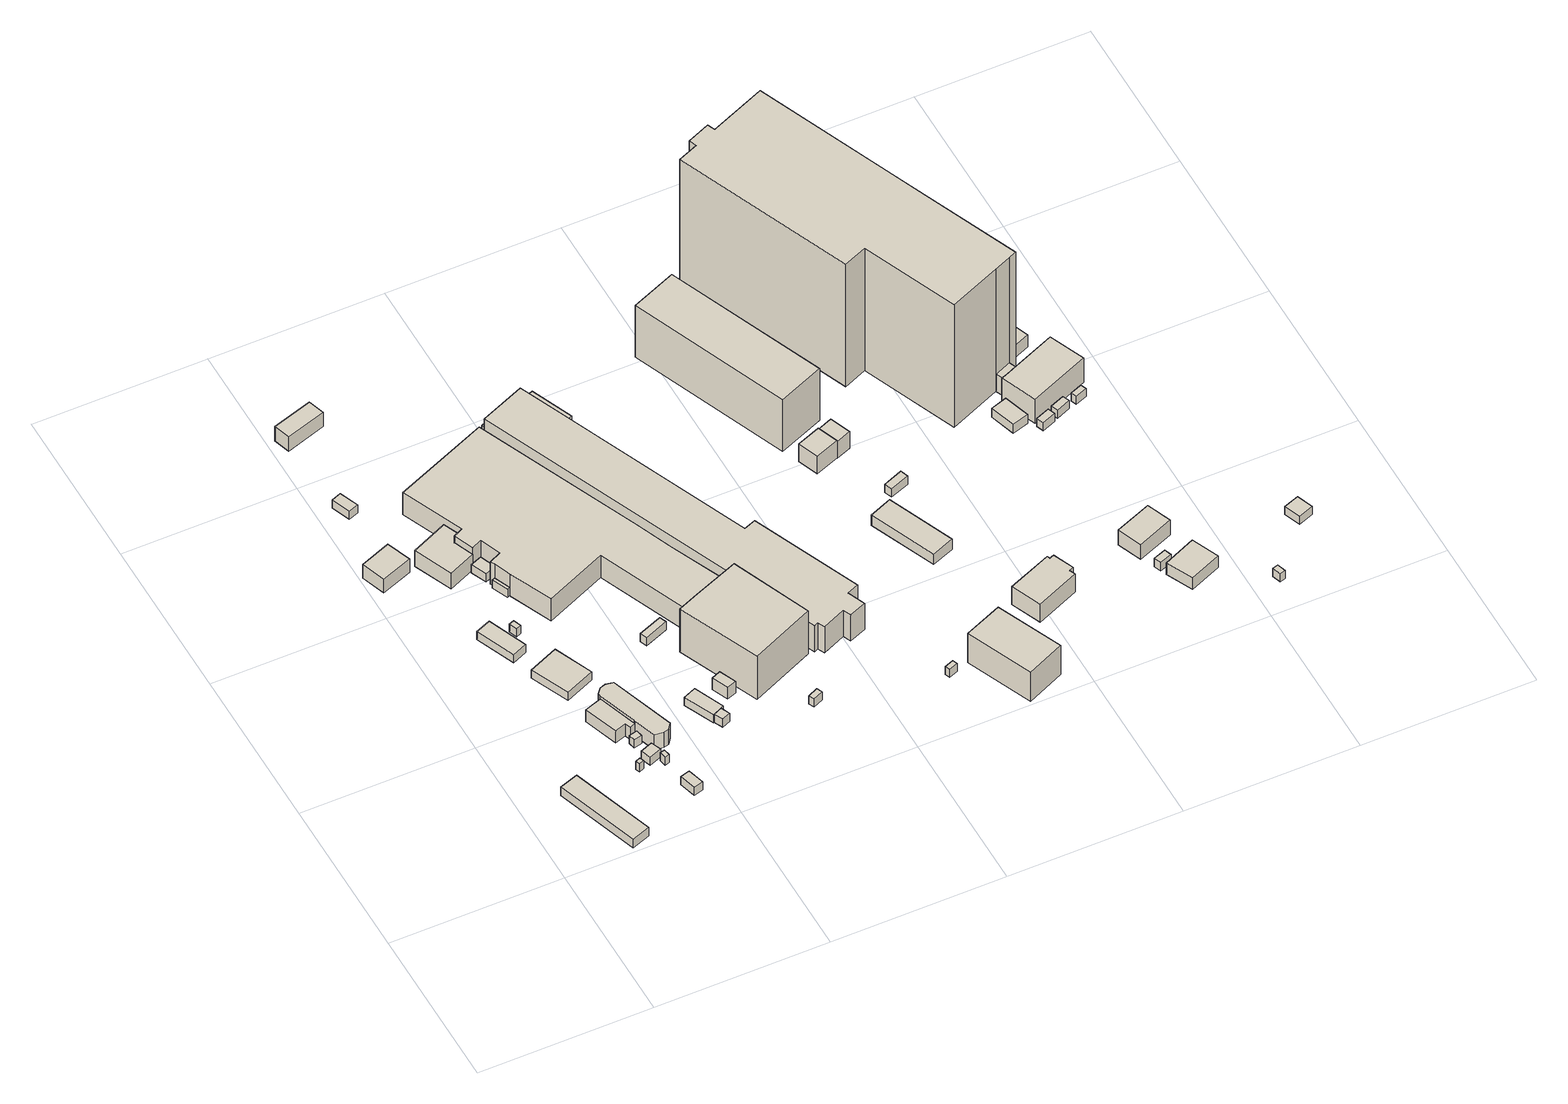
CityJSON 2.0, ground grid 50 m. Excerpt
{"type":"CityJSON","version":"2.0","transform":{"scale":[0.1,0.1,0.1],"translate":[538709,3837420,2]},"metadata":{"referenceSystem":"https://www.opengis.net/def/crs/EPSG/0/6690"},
"CityObjects":{
"building1":{"type":"Building","attributes":{"計測周辺長":80.81,"1/2500図郭":45,"区名":"此花区","町丁目名称":"酉島５丁目","街区番号":11,"class":"3003","usage":"452","measuredHeight":3.3,"storeysAboveGround":1,"BuildingDetailAttribute.buildingRoofEdgeArea":180.28,"BuildingDetailAttribute.buildingStructureType":"610","BuildingDetailAttribute.buildingStructureOrgType":"2","BuildingDetailAttribute.detailedUsage":"1610","BuildingDetailAttribute.specifiedBuildingCoverageRate":0.6,"BuildingDetailAttribute.surveyYear":2017,"BuildingHighTideRiskAttribute.description":"1","BuildingHighTideRiskAttribute.rank":"2","BuildingHighTideRiskAttribute.depth":2.03,"BuildingIDAttribute.prefecture":"27","BuildingIDAttribute.city":"27104"},"geometry":[{"type":"Solid","lod":"1","boundaries":[[[[0,1,2,3]],[[2,4,5,3]],[[1,6,4,2]],[[0,7,6,1]],[[3,5,7,0]],[[4,6,7,5]]]]}]},
"building2":{"type":"Building","attributes":{"計測周辺長":34,"1/2500図郭":45,"区名":"此花区","町丁目名称":"酉島５丁目","街区番号":11,"class":"3001","usage":"441","measuredHeight":5,"storeysAboveGround":1,"BuildingDetailAttribute.buildingRoofEdgeArea":71.12,"BuildingDetailAttribute.buildingStructureType":"610","BuildingDetailAttribute.buildingStructureOrgType":"2","BuildingDetailAttribute.detailedUsage":"1510","BuildingDetailAttribute.specifiedBuildingCoverageRate":0.6,"BuildingDetailAttribute.surveyYear":2017,"BuildingHighTideRiskAttribute.description":"1","BuildingHighTideRiskAttribute.rank":"2","BuildingHighTideRiskAttribute.depth":2.22,"BuildingIDAttribute.prefecture":"27","BuildingIDAttribute.city":"27104"},"geometry":[{"type":"Solid","lod":"1","boundaries":[[[[8,9,10,11]],[[10,12,13,11]],[[9,14,12,10]],[[8,15,14,9]],[[11,13,15,8]],[[12,14,15,13]]]]}]},
"building3":{"type":"Building","attributes":{"class":"3001","BuildingDetailAttribute.specifiedBuildingCoverageRate":0.6,"BuildingDetailAttribute.surveyYear":2017,"BuildingHighTideRiskAttribute.description":"1","BuildingHighTideRiskAttribute.rank":"2","BuildingHighTideRiskAttribute.depth":2.06,"BuildingIDAttribute.prefecture":"27","BuildingIDAttribute.city":"27104"},"geometry":[{"type":"Solid","lod":"1","boundaries":[[[[16,17,18,19]],[[18,20,21,19]],[[17,22,20,18]],[[16,23,22,17]],[[19,21,23,16]],[[20,22,23,21]]]]}]},
"building4":{"type":"Building","attributes":{"class":"3001","BuildingDetailAttribute.specifiedBuildingCoverageRate":0.6,"BuildingDetailAttribute.surveyYear":2017,"BuildingHighTideRiskAttribute.description":"1","BuildingHighTideRiskAttribute.rank":"2","BuildingHighTideRiskAttribute.depth":2.34,"BuildingIDAttribute.prefecture":"27","BuildingIDAttribute.city":"27104"},"geometry":[{"type":"Solid","lod":"1","boundaries":[[[[24,25,26,27]],[[26,28,29,27]],[[25,30,28,26]],[[24,31,30,25]],[[27,29,31,24]],[[28,30,31,29]]]]}]},
"building5":{"type":"Building","attributes":{"計測周辺長":30.67,"1/2500図郭":45,"区名":"此花区","町丁目名称":"酉島５丁目","街区番号":11,"class":"3001","usage":"452","measuredHeight":4.5,"storeysAboveGround":1,"BuildingDetailAttribute.buildingRoofEdgeArea":51.93,"BuildingDetailAttribute.buildingStructureType":"610","BuildingDetailAttribute.buildingStructureOrgType":"2","BuildingDetailAttribute.detailedUsage":"1610","BuildingDetailAttribute.specifiedBuildingCoverageRate":0.6,"BuildingDetailAttribute.surveyYear":2017,"BuildingHighTideRiskAttribute.description":"1","BuildingHighTideRiskAttribute.rank":"2","BuildingHighTideRiskAttribute.depth":2.2,"BuildingIDAttribute.prefecture":"27","BuildingIDAttribute.city":"27104"},"geometry":[{"type":"Solid","lod":"1","boundaries":[[[[32,33,34,35,36,37,38]],[[37,39,40,38]],[[36,41,39,37]],[[35,42,41,36]],[[34,43,42,35]],[[33,44,43,34]],[[32,45,44,33]],[[38,40,45,32]],[[39,41,42,43,44,45,40]]]]}]},
"building6":{"type":"Building","attributes":{"class":"3001","BuildingDetailAttribute.specifiedBuildingCoverageRate":0.6,"BuildingDetailAttribute.surveyYear":2017,"BuildingHighTideRiskAttribute.description":"1","BuildingHighTideRiskAttribute.rank":"2","BuildingHighTideRiskAttribute.depth":2.54,"BuildingIDAttribute.prefecture":"27","BuildingIDAttribute.city":"27104"},"geometry":[{"type":"Solid","lod":"1","boundaries":[[[[46,47,48,49]],[[48,50,51,49]],[[47,52,50,48]],[[46,53,52,47]],[[49,51,53,46]],[[50,52,53,51]]]]}]},
"building7":{"type":"Building","attributes":{"class":"3001","BuildingDetailAttribute.specifiedBuildingCoverageRate":0.6,"BuildingDetailAttribute.surveyYear":2017,"BuildingHighTideRiskAttribute.description":"1","BuildingHighTideRiskAttribute.rank":"2","BuildingHighTideRiskAttribute.depth":2.37,"BuildingIDAttribute.prefecture":"27","BuildingIDAttribute.city":"27104"},"geometry":[{"type":"Solid","lod":"1","boundaries":[[[[54,55,56,57]],[[56,58,59,57]],[[55,60,58,56]],[[54,61,60,55]],[[57,59,61,54]],[[58,60,61,59]]]]}]},
"building8":{"type":"Building","attributes":{"class":"3001","BuildingDetailAttribute.specifiedBuildingCoverageRate":0.6,"BuildingDetailAttribute.surveyYear":2017,"BuildingHighTideRiskAttribute.description":"1","BuildingHighTideRiskAttribute.rank":"2","BuildingHighTideRiskAttribute.depth":2.71,"BuildingIDAttribute.prefecture":"27","BuildingIDAttribute.city":"27104"},"geometry":[{"type":"Solid","lod":"1","boundaries":[[[[62,63,64,65]],[[64,66,67,65]],[[63,68,66,64]],[[62,69,68,63]],[[65,67,69,62]],[[66,68,69,67]]]]}]},
"building9":{"type":"Building","attributes":{"class":"3001","BuildingDetailAttribute.specifiedBuildingCoverageRate":0.6,"BuildingDetailAttribute.surveyYear":2017,"BuildingHighTideRiskAttribute.description":"1","BuildingHighTideRiskAttribute.rank":"2","BuildingHighTideRiskAttribute.depth":2.54,"BuildingIDAttribute.prefecture":"27","BuildingIDAttribute.city":"27104"},"geometry":[{"type":"Solid","lod":"1","boundaries":[[[[70,71,72,73]],[[72,74,75,73]],[[71,76,74,72]],[[70,77,76,71]],[[73,75,77,70]],[[74,76,77,75]]]]}]},
"building10":{"type":"Building","attributes":{"計測周辺長":44.5,"1/2500図郭":45,"区名":"此花区","町丁目名称":"酉島５丁目","街区番号":11,"class":"3001","usage":"441","measuredHeight":3.1,"storeysAboveGround":1,"BuildingDetailAttribute.buildingRoofEdgeArea":114.36,"BuildingDetailAttribute.buildingStructureType":"610","BuildingDetailAttribute.buildingStructureOrgType":"2","BuildingDetailAttribute.detailedUsage":"1510","BuildingDetailAttribute.specifiedBuildingCoverageRate":0.6,"BuildingDetailAttribute.surveyYear":2017,"BuildingHighTideRiskAttribute.description":"1","BuildingHighTideRiskAttribute.rank":"2","BuildingHighTideRiskAttribute.depth":2.53,"BuildingIDAttribute.prefecture":"27","BuildingIDAttribute.city":"27104"},"geometry":[{"type":"Solid","lod":"1","boundaries":[[[[78,79,80,81]],[[80,82,83,81]],[[79,84,82,80]],[[78,85,84,79]],[[81,83,85,78]],[[82,84,85,83]]]]}]},
"building11":{"type":"Building","attributes":{"class":"3001","BuildingDetailAttribute.specifiedBuildingCoverageRate":0.6,"BuildingDetailAttribute.surveyYear":2017,"BuildingHighTideRiskAttribute.description":"1","BuildingHighTideRiskAttribute.rank":"2","BuildingHighTideRiskAttribute.depth":2.68,"BuildingIDAttribute.prefecture":"27","BuildingIDAttribute.city":"27104"},"geometry":[{"type":"Solid","lod":"1","boundaries":[[[[86,87,88,89]],[[88,90,91,89]],[[87,92,90,88]],[[86,93,92,87]],[[89,91,93,86]],[[90,92,93,91]]]]}]},
"building12":{"type":"Building","attributes":{"class":"3001","BuildingDetailAttribute.specifiedBuildingCoverageRate":0.6,"BuildingDetailAttribute.surveyYear":2017,"BuildingHighTideRiskAttribute.description":"1","BuildingHighTideRiskAttribute.rank":"2","BuildingHighTideRiskAttribute.depth":2.87,"BuildingIDAttribute.prefecture":"27","BuildingIDAttribute.city":"27104"},"geometry":[{"type":"Solid","lod":"1","boundaries":[[[[94,95,96,97]],[[96,98,99,97]],[[95,100,98,96]],[[94,101,100,95]],[[97,99,101,94]],[[98,100,101,99]]]]}]},
"building13":{"type":"Building","attributes":{"計測周辺長":52.6,"1/2500図郭":45,"区名":"此花区","町丁目名称":"酉島５丁目","街区番号":11,"class":"3001","usage":"452","measuredHeight":5.6,"storeysAboveGround":1,"BuildingDetailAttribute.buildingRoofEdgeArea":121.77,"BuildingDetailAttribute.buildingStructureType":"610","BuildingDetailAttribute.buildingStructureOrgType":"2","BuildingDetailAttribute.detailedUsage":"1610","BuildingDetailAttribute.specifiedBuildingCoverageRate":0.6,"BuildingDetailAttribute.surveyYear":2017,"BuildingHighTideRiskAttribute.description":"1","BuildingHighTideRiskAttribute.rank":"2","BuildingHighTideRiskAttribute.depth":2.71,"BuildingIDAttribute.prefecture":"27","BuildingIDAttribute.city":"27104"},"geometry":[{"type":"Solid","lod":"1","boundaries":[[[[102,103,104,105,106,107,108,109,110,111,112]],[[111,113,114,112]],[[110,115,113,111]],[[109,116,115,110]],[[108,117,116,109]],[[107,118,117,108]],[[106,119,118,107]],[[105,120,119,106]],[[104,121,120,105]],[[103,122,121,104]],[[102,123,122,103]],[[112,114,123,102]],[[113,115,116,117,118,119,120,121,122,123,114]]]]}]},
"building14":{"type":"Building","attributes":{"計測周辺長":47.37,"1/2500図郭":45,"区名":"此花区","町丁目名称":"酉島５丁目","街区番号":11,"class":"3003","usage":"441","measuredHeight":5.8,"storeysAboveGround":1,"BuildingDetailAttribute.buildingRoofEdgeArea":122.24,"BuildingDetailAttribute.buildingStructureType":"610","BuildingDetailAttribute.buildingStructureOrgType":"2","BuildingDetailAttribute.detailedUsage":"1510","BuildingDetailAttribute.specifiedBuildingCoverageRate":0.6,"BuildingDetailAttribute.surveyYear":2017,"BuildingHighTideRiskAttribute.description":"1","BuildingHighTideRiskAttribute.rank":"2","BuildingHighTideRiskAttribute.depth":2.62,"BuildingIDAttribute.prefecture":"27","BuildingIDAttribute.city":"27104"},"geometry":[{"type":"Solid","lod":"1","boundaries":[[[[124,125,126,127,128,129]],[[128,130,131,129]],[[127,132,130,128]],[[126,133,132,127]],[[125,134,133,126]],[[124,135,134,125]],[[129,131,135,124]],[[130,132,133,134,135,131]]]]}]},
"building15":{"type":"Building","attributes":{"class":"3003","BuildingDetailAttribute.specifiedBuildingCoverageRate":0.6,"BuildingDetailAttribute.surveyYear":2017,"BuildingHighTideRiskAttribute.description":"1","BuildingHighTideRiskAttribute.rank":"3","BuildingHighTideRiskAttribute.depth":3.02,"BuildingIDAttribute.prefecture":"27","BuildingIDAttribute.city":"27104"},"geometry":[{"type":"Solid","lod":"1","boundaries":[[[[136,137,138,139]],[[138,140,141,139]],[[137,142,140,138]],[[136,143,142,137]],[[139,141,143,136]],[[140,142,143,141]]]]}]},
"building16":{"type":"Building","attributes":{"class":"3001","measuredHeight":5.3,"BuildingDetailAttribute.specifiedBuildingCoverageRate":0.6,"BuildingDetailAttribute.surveyYear":2017,"BuildingHighTideRiskAttribute.description":"1","BuildingHighTideRiskAttribute.rank":"2","BuildingHighTideRiskAttribute.depth":2.77,"BuildingIDAttribute.prefecture":"27","BuildingIDAttribute.city":"27104"},"geometry":[{"type":"Solid","lod":"1","boundaries":[[[[144,145,146,147]],[[146,148,149,147]],[[145,150,148,146]],[[144,151,150,145]],[[147,149,151,144]],[[148,150,151,149]]]]}]},
"building17":{"type":"Building","attributes":{"class":"3001","measuredHeight":3,"BuildingDetailAttribute.specifiedBuildingCoverageRate":0.6,"BuildingDetailAttribute.surveyYear":2017,"BuildingHighTideRiskAttribute.description":"1","BuildingHighTideRiskAttribute.rank":"3","BuildingHighTideRiskAttribute.depth":3.12,"BuildingIDAttribute.prefecture":"27","BuildingIDAttribute.city":"27104"},"geometry":[{"type":"Solid","lod":"1","boundaries":[[[[152,153,154,155]],[[154,156,157,155]],[[153,158,156,154]],[[152,159,158,153]],[[155,157,159,152]],[[156,158,159,157]]]]}]},
"building18":{"type":"Building","attributes":{"class":"3003","measuredHeight":3.1,"BuildingDetailAttribute.specifiedBuildingCoverageRate":0.6,"BuildingDetailAttribute.surveyYear":2017,"BuildingHighTideRiskAttribute.description":"1","BuildingHighTideRiskAttribute.rank":"3","BuildingHighTideRiskAttribute.depth":3.04,"BuildingIDAttribute.prefecture":"27","BuildingIDAttribute.city":"27104"},"geometry":[{"type":"Solid","lod":"1","boundaries":[[[[160,161,162,163]],[[162,164,165,163]],[[161,166,164,162]],[[160,167,166,161]],[[163,165,167,160]],[[164,166,167,165]]]]}]},
"building19":{"type":"Building","attributes":{"計測周辺長":20.11,"1/2500図郭":45,"区名":"此花区","町丁目名称":"酉島５丁目","街区番号":11,"class":"3001","usage":"441","storeysAboveGround":1,"BuildingDetailAttribute.buildingRoofEdgeArea":22.5,"BuildingDetailAttribute.buildingStructureType":"610","BuildingDetailAttribute.buildingStructureOrgType":"2","BuildingDetailAttribute.detailedUsage":"1510","BuildingDetailAttribute.specifiedBuildingCoverageRate":0.6,"BuildingDetailAttribute.surveyYear":2017,"BuildingHighTideRiskAttribute.description":"1","BuildingHighTideRiskAttribute.rank":"2","BuildingHighTideRiskAttribute.depth":2.89,"BuildingIDAttribute.prefecture":"27","BuildingIDAttribute.city":"27104"},"geometry":[{"type":"Solid","lod":"1","boundaries":[[[[168,169,170,171,172,173]],[[172,174,175,173]],[[171,176,174,172]],[[170,177,176,171]],[[169,178,177,170]],[[168,179,178,169]],[[173,175,179,168]],[[174,176,177,178,179,175]]]]}]},
"building20":{"type":"Building","attributes":{"計測周辺長":11.43,"1/2500図郭":45,"区名":"此花区","町丁目名称":"酉島５丁目","街区番号":11,"class":"3003","usage":"441","storeysAboveGround":1,"BuildingDetailAttribute.buildingRoofEdgeArea":8.13,"BuildingDetailAttribute.buildingStructureType":"610","BuildingDetailAttribute.buildingStructureOrgType":"2","BuildingDetailAttribute.detailedUsage":"1510","BuildingDetailAttribute.specifiedBuildingCoverageRate":0.6,"BuildingDetailAttribute.surveyYear":2017,"BuildingHighTideRiskAttribute.description":"1","BuildingHighTideRiskAttribute.rank":"2","BuildingHighTideRiskAttribute.depth":2.93,"BuildingIDAttribute.prefecture":"27","BuildingIDAttribute.city":"27104"},"geometry":[{"type":"Solid","lod":"1","boundaries":[[[[180,181,168,173]],[[168,179,175,173]],[[181,182,179,168]],[[180,183,182,181]],[[173,175,183,180]],[[179,182,183,175]]]]}]},
"building21":{"type":"Building","attributes":{"計測周辺長":16.16,"1/2500図郭":45,"区名":"此花区","町丁目名称":"酉島５丁目","街区番号":11,"class":"3001","usage":"441","measuredHeight":4.3,"storeysAboveGround":1,"BuildingDetailAttribute.buildingRoofEdgeArea":15.06,"BuildingDetailAttribute.buildingStructureType":"610","BuildingDetailAttribute.buildingStructureOrgType":"2","BuildingDetailAttribute.detailedUsage":"1510","BuildingDetailAttribute.specifiedBuildingCoverageRate":0.6,"BuildingDetailAttribute.surveyYear":2017,"BuildingHighTideRiskAttribute.description":"1","BuildingHighTideRiskAttribute.rank":"2","BuildingHighTideRiskAttribute.depth":2.86,"BuildingIDAttribute.prefecture":"27","BuildingIDAttribute.city":"27104"},"geometry":[{"type":"Solid","lod":"1","boundaries":[[[[184,185,186,187]],[[186,188,189,187]],[[185,190,188,186]],[[184,191,190,185]],[[187,189,191,184]],[[188,190,191,189]]]]}]},
"building22":{"type":"Building","attributes":{"class":"3001","BuildingDetailAttribute.specifiedBuildingCoverageRate":0.6,"BuildingDetailAttribute.surveyYear":2017,"BuildingHighTideRiskAttribute.description":"1","BuildingHighTideRiskAttribute.rank":"2","BuildingHighTideRiskAttribute.depth":2.86,"BuildingIDAttribute.prefecture":"27","BuildingIDAttribute.city":"27104"},"geometry":[{"type":"Solid","lod":"1","boundaries":[[[[192,193,194,195]],[[194,196,197,195]],[[193,198,196,194]],[[192,199,198,193]],[[195,197,199,192]],[[196,198,199,197]]]]}]},
"building23":{"type":"Building","attributes":{"計測周辺長":251.68,"1/2500図郭":45,"区名":"此花区","町丁目名称":"酉島５丁目","街区番号":11,"class":"3001","usage":"441","measuredHeight":8.3,"storeysAboveGround":2,"BuildingDetailAttribute.buildingRoofEdgeArea":2156.63,"BuildingDetailAttribute.buildingStructureType":"610","BuildingDetailAttribute.buildingStructureOrgType":"2","BuildingDetailAttribute.detailedUsage":"1510","BuildingDetailAttribute.specifiedBuildingCoverageRate":0.6,"BuildingDetailAttribute.surveyYear":2017,"BuildingHighTideRiskAttribute.description":"1","BuildingHighTideRiskAttribute.rank":"2","BuildingHighTideRiskAttribute.depth":2.86,"BuildingIDAttribute.prefecture":"27","BuildingIDAttribute.city":"27104"},"geometry":[{"type":"Solid","lod":"1","boundaries":[[[[200,201,202,203,204,205,206,207,208,209,210,211,212,125,124,129]],[[124,213,214,129]],[[125,215,213,124]],[[212,216,215,125]],[[211,217,216,212]],[[210,218,217,211]],[[209,219,218,210]],[[208,220,219,209]],[[207,221,220,208]],[[206,222,221,207]],[[205,223,222,206]],[[204,224,223,205]],[[203,225,224,204]],[[202,226,225,203]],[[201,227,226,202]],[[200,228,227,201]],[[129,214,228,200]],[[213,215,216,217,218,219,220,221,222,223,224,225,226,227,228,214]]]]}]},
"building24":{"type":"Building","attributes":{"計測周辺長":91.27,"1/2500図郭":45,"区名":"此花区","町丁目名称":"酉島５丁目","街区番号":11,"class":"3002","usage":"441","measuredHeight":16.1,"storeysAboveGround":3,"BuildingDetailAttribute.buildingRoofEdgeArea":516.95,"BuildingDetailAttribute.buildingStructureType":"610","BuildingDetailAttribute.buildingStructureOrgType":"2","BuildingDetailAttribute.detailedUsage":"1510","BuildingDetailAttribute.specifiedBuildingCoverageRate":0.6,"BuildingDetailAttribute.surveyYear":2017,"BuildingHighTideRiskAttribute.description":"1","BuildingHighTideRiskAttribute.rank":"2","BuildingHighTideRiskAttribute.depth":2.78,"BuildingIDAttribute.prefecture":"27","BuildingIDAttribute.city":"27104"},"geometry":[{"type":"Solid","lod":"1","boundaries":[[[[229,230,231,232,233]],[[232,234,235,233]],[[231,236,234,232]],[[230,237,236,231]],[[229,238,237,230]],[[233,235,238,229]],[[234,236,237,238,235]]]]}]},
"building25":{"type":"Building","attributes":{"class":"3003","BuildingDetailAttribute.specifiedBuildingCoverageRate":0.6,"BuildingDetailAttribute.surveyYear":2017,"BuildingHighTideRiskAttribute.description":"1","BuildingHighTideRiskAttribute.rank":"2","BuildingHighTideRiskAttribute.depth":2.88,"BuildingIDAttribute.prefecture":"27","BuildingIDAttribute.city":"27104"},"geometry":[{"type":"Solid","lod":"1","boundaries":[[[[239,240,241,242]],[[241,243,244,242]],[[240,245,243,241]],[[239,246,245,240]],[[242,244,246,239]],[[243,245,246,244]]]]}]},
"building26":{"type":"Building","attributes":{"class":"3003","measuredHeight":5.2,"BuildingDetailAttribute.specifiedBuildingCoverageRate":0.6,"BuildingDetailAttribute.surveyYear":2017,"BuildingHighTideRiskAttribute.description":"1","BuildingHighTideRiskAttribute.rank":"3","BuildingHighTideRiskAttribute.depth":3.22,"BuildingIDAttribute.prefecture":"27","BuildingIDAttribute.city":"27104"},"geometry":[{"type":"Solid","lod":"1","boundaries":[[[[247,248,249,250]],[[249,251,252,250]],[[248,253,251,249]],[[247,254,253,248]],[[250,252,254,247]],[[251,253,254,252]]]]}]},
"building27":{"type":"Building","attributes":{"計測周辺長":268.03,"1/2500図郭":45,"区名":"此花区","町丁目名称":"酉島５丁目","街区番号":11,"class":"3001","usage":"441","measuredHeight":9.7,"storeysAboveGround":2,"BuildingDetailAttribute.buildingRoofEdgeArea":1779.61,"BuildingDetailAttribute.buildingStructureType":"610","BuildingDetailAttribute.buildingStructureOrgType":"2","BuildingDetailAttribute.detailedUsage":"1510","BuildingDetailAttribute.specifiedBuildingCoverageRate":0.6,"BuildingDetailAttribute.surveyYear":2017,"BuildingHighTideRiskAttribute.description":"1","BuildingHighTideRiskAttribute.rank":"2","BuildingHighTideRiskAttribute.depth":2.88,"BuildingIDAttribute.prefecture":"27","BuildingIDAttribute.city":"27104"},"geometry":[{"type":"Solid","lod":"1","boundaries":[[[[255,256,257,258,259,260,261,262,263,264,265,266,267]],[[266,268,269,267]],[[265,270,268,266]],[[264,271,270,265]],[[263,272,271,264]],[[262,273,272,263]],[[261,274,273,262]],[[260,275,274,261]],[[259,276,275,260]],[[258,277,276,259]],[[257,278,277,258]],[[256,279,278,257]],[[255,280,279,256]],[[267,269,280,255]],[[268,270,271,272,273,274,275,276,277,278,279,280,269]]]]}]},
"building28":{"type":"Building","attributes":{"class":"3003","measuredHeight":5,"BuildingDetailAttribute.specifiedBuildingCoverageRate":0.6,"BuildingDetailAttribute.surveyYear":2017,"BuildingHighTideRiskAttribute.description":"1","BuildingHighTideRiskAttribute.rank":"2","BuildingHighTideRiskAttribute.depth":2.89,"BuildingIDAttribute.prefecture":"27","BuildingIDAttribute.city":"27104"},"geometry":[{"type":"Solid","lod":"1","boundaries":[[[[281,282,283,284]],[[283,285,286,284]],[[282,287,285,283]],[[281,288,287,282]],[[284,286,288,281]],[[285,287,288,286]]]]}]},
"building29":{"type":"Building","attributes":{"class":"3001","BuildingDetailAttribute.specifiedBuildingCoverageRate":0.6,"BuildingDetailAttribute.surveyYear":2017,"BuildingHighTideRiskAttribute.description":"1","BuildingHighTideRiskAttribute.rank":"2","BuildingHighTideRiskAttribute.depth":2.86,"BuildingIDAttribute.prefecture":"27","BuildingIDAttribute.city":"27104"},"geometry":[{"type":"Solid","lod":"1","boundaries":[[[[289,290,291,292]],[[291,293,294,292]],[[290,295,293,291]],[[289,296,295,290]],[[292,294,296,289]],[[293,295,296,294]]]]}]},
"building30":{"type":"Building","attributes":{"計測周辺長":65.33,"1/2500図郭":45,"区名":"此花区","町丁目名称":"酉島５丁目","街区番号":11,"class":"3002","usage":"452","measuredHeight":10.9,"storeysAboveGround":1,"BuildingDetailAttribute.buildingRoofEdgeArea":247.37,"BuildingDetailAttribute.buildingStructureType":"610","BuildingDetailAttribute.buildingStructureOrgType":"2","BuildingDetailAttribute.detailedUsage":"1610","BuildingDetailAttribute.specifiedBuildingCoverageRate":0.6,"BuildingDetailAttribute.surveyYear":2017,"BuildingHighTideRiskAttribute.description":"1","BuildingHighTideRiskAttribute.rank":"2","BuildingHighTideRiskAttribute.depth":2.76,"BuildingIDAttribute.prefecture":"27","BuildingIDAttribute.city":"27104"},"geometry":[{"type":"Solid","lod":"1","boundaries":[[[[297,298,299,300]],[[299,301,302,300]],[[298,303,301,299]],[[297,304,303,298]],[[300,302,304,297]],[[301,303,304,302]]]]}]},
"building31":{"type":"Building","attributes":{"計測周辺長":55.57,"1/2500図郭":45,"区名":"此花区","町丁目名称":"酉島５丁目","街区番号":11,"class":"3001","usage":"452","measuredHeight":3.8,"storeysAboveGround":1,"BuildingDetailAttribute.buildingRoofEdgeArea":144.99,"BuildingDetailAttribute.buildingStructureType":"610","BuildingDetailAttribute.buildingStructureOrgType":"2","BuildingDetailAttribute.detailedUsage":"1610","BuildingDetailAttribute.specifiedBuildingCoverageRate":0.6,"BuildingDetailAttribute.surveyYear":2017,"BuildingHighTideRiskAttribute.description":"1","BuildingHighTideRiskAttribute.rank":"2","BuildingHighTideRiskAttribute.depth":2.66,"BuildingIDAttribute.prefecture":"27","BuildingIDAttribute.city":"27104"},"geometry":[{"type":"Solid","lod":"1","boundaries":[[[[305,306,307,308]],[[307,309,310,308]],[[306,311,309,307]],[[305,312,311,306]],[[308,310,312,305]],[[309,311,312,310]]]]}]},
"building32":{"type":"Building","attributes":{"計測周辺長":27.63,"1/2500図郭":45,"区名":"此花区","町丁目名称":"酉島５丁目","街区番号":11,"class":"3001","usage":"452","measuredHeight":6.5,"storeysAboveGround":1,"BuildingDetailAttribute.buildingRoofEdgeArea":47.49,"BuildingDetailAttribute.buildingStructureType":"610","BuildingDetailAttribute.buildingStructureOrgType":"2","BuildingDetailAttribute.detailedUsage":"1610","BuildingDetailAttribute.specifiedBuildingCoverageRate":0.6,"BuildingDetailAttribute.surveyYear":2017,"BuildingHighTideRiskAttribute.description":"1","BuildingHighTideRiskAttribute.rank":"2","BuildingHighTideRiskAttribute.depth":2.85,"BuildingIDAttribute.prefecture":"27","BuildingIDAttribute.city":"27104"},"geometry":[{"type":"Solid","lod":"1","boundaries":[[[[313,314,315,316]],[[315,317,318,316]],[[314,319,317,315]],[[313,320,319,314]],[[316,318,320,313]],[[317,319,320,318]]]]}]},
"building33":{"type":"Building","attributes":{"計測周辺長":127.29,"1/2500図郭":45,"区名":"此花区","町丁目名称":"酉島５丁目","街区番号":11,"class":"3001","usage":"452","measuredHeight":19.3,"storeysAboveGround":1,"BuildingDetailAttribute.buildingRoofEdgeArea":701.36,"BuildingDetailAttribute.buildingStructureType":"610","BuildingDetailAttribute.buildingStructureOrgType":"2","BuildingDetailAttribute.detailedUsage":"1610","BuildingDetailAttribute.specifiedBuildingCoverageRate":0.6,"BuildingDetailAttribute.surveyYear":2017,"BuildingHighTideRiskAttribute.description":"1","BuildingHighTideRiskAttribute.rank":"2","BuildingHighTideRiskAttribute.depth":2.91,"BuildingIDAttribute.prefecture":"27","BuildingIDAttribute.city":"27104"},"geometry":[{"type":"Solid","lod":"1","boundaries":[[[[321,322,323,324]],[[323,325,326,324]],[[322,327,325,323]],[[321,328,327,322]],[[324,326,328,321]],[[325,327,328,326]]]]}]},
"building34":{"type":"Building","attributes":{"class":"3003","measuredHeight":6.1,"BuildingDetailAttribute.specifiedBuildingCoverageRate":0.6,"BuildingDetailAttribute.surveyYear":2017,"BuildingHighTideRiskAttribute.description":"1","BuildingHighTideRiskAttribute.rank":"2","BuildingHighTideRiskAttribute.depth":2.86,"BuildingIDAttribute.prefecture":"27","BuildingIDAttribute.city":"27104"},"geometry":[{"type":"Solid","lod":"1","boundaries":[[[[329,330,331,332]],[[331,333,334,332]],[[330,335,333,331]],[[329,336,335,330]],[[332,334,336,329]],[[333,335,336,334]]]]}]},
"building35":{"type":"Building","attributes":{"class":"3001","measuredHeight":3.1,"BuildingDetailAttribute.specifiedBuildingCoverageRate":0.6,"BuildingDetailAttribute.surveyYear":2017,"BuildingHighTideRiskAttribute.description":"1","BuildingHighTideRiskAttribute.rank":"2","BuildingHighTideRiskAttribute.depth":2.72,"BuildingIDAttribute.prefecture":"27","BuildingIDAttribute.city":"27104"},"geometry":[{"type":"Solid","lod":"1","boundaries":[[[[337,338,339,340]],[[339,341,342,340]],[[338,343,341,339]],[[337,344,343,338]],[[340,342,344,337]],[[341,343,344,342]]]]}]},
"building36":{"type":"Building","attributes":{"計測周辺長":48.97,"1/2500図郭":45,"区名":"此花区","町丁目名称":"酉島５丁目","街区番号":11,"class":"3001","usage":"452","measuredHeight":6.7,"storeysAboveGround":1,"BuildingDetailAttribute.buildingRoofEdgeArea":137.75,"BuildingDetailAttribute.buildingStructureType":"610","BuildingDetailAttribute.buildingStructureOrgType":"2","BuildingDetailAttribute.detailedUsage":"1610","BuildingDetailAttribute.specifiedBuildingCoverageRate":0.6,"BuildingDetailAttribute.surveyYear":2017,"BuildingHighTideRiskAttribute.description":"1","BuildingHighTideRiskAttribute.rank":"2","BuildingHighTideRiskAttribute.depth":2.95,"BuildingIDAttribute.prefecture":"27","BuildingIDAttribute.city":"27104"},"geometry":[{"type":"Solid","lod":"1","boundaries":[[[[345,346,347,348,349,350,351,352]],[[351,353,354,352]],[[350,355,353,351]],[[349,356,355,350]],[[348,357,356,349]],[[347,358,357,348]],[[346,359,358,347]],[[345,360,359,346]],[[352,354,360,345]],[[353,355,356,357,358,359,360,354]]]]}]},
"building37":{"type":"Building","attributes":{"class":"3001","BuildingDetailAttribute.specifiedBuildingCoverageRate":0.6,"BuildingDetailAttribute.surveyYear":2017,"BuildingHighTideRiskAttribute.description":"1","BuildingHighTideRiskAttribute.rank":"3","BuildingHighTideRiskAttribute.depth":3.12,"BuildingIDAttribute.prefecture":"27","BuildingIDAttribute.city":"27104"},"geometry":[{"type":"Solid","lod":"1","boundaries":[[[[361,362,363,364]],[[363,365,366,364]],[[362,367,365,363]],[[361,368,367,362]],[[364,366,368,361]],[[365,367,368,366]]]]}]},
"building38":{"type":"Building","attributes":{"class":"3001","BuildingDetailAttribute.specifiedBuildingCoverageRate":0.6,"BuildingDetailAttribute.surveyYear":2017,"BuildingHighTideRiskAttribute.description":"1","BuildingHighTideRiskAttribute.rank":"2","BuildingHighTideRiskAttribute.depth":2.9,"BuildingIDAttribute.prefecture":"27","BuildingIDAttribute.city":"27104"},"geometry":[{"type":"Solid","lod":"1","boundaries":[[[[369,370,371,372]],[[371,373,374,372]],[[370,375,373,371]],[[369,376,375,370]],[[372,374,376,369]],[[373,375,376,374]]]]}]},
"building39":{"type":"Building","attributes":{"計測周辺長":254.44,"1/2500図郭":45,"区名":"此花区","町丁目名称":"酉島５丁目","街区番号":11,"class":"3002","usage":"452","measuredHeight":45.5,"storeysAboveGround":4,"BuildingDetailAttribute.buildingRoofEdgeArea":2520.88,"BuildingDetailAttribute.buildingStructureType":"610","BuildingDetailAttribute.buildingStructureOrgType":"2","BuildingDetailAttribute.detailedUsage":"1610","BuildingDetailAttribute.specifiedBuildingCoverageRate":0.6,"BuildingDetailAttribute.surveyYear":2017,"BuildingHighTideRiskAttribute.description":"1","BuildingHighTideRiskAttribute.rank":"2","BuildingHighTideRiskAttribute.depth":2.9,"BuildingIDAttribute.prefecture":"27","BuildingIDAttribute.city":"27104"},"geometry":[{"type":"Solid","lod":"1","boundaries":[[[[377,378,379,380,381,382,383,384,385,386,387,388,389,390]],[[389,391,392,390]],[[388,393,391,389]],[[387,394,393,388]],[[386,395,394,387]],[[385,396,395,386]],[[384,397,396,385]],[[383,398,397,384]],[[382,399,398,383]],[[381,400,399,382]],[[380,401,400,381]],[[379,402,401,380]],[[378,403,402,379]],[[377,404,403,378]],[[390,392,404,377]],[[391,393,394,395,396,397,398,399,400,401,402,403,404,392]]]]}]},
"building40":{"type":"Building","attributes":{"class":"3001","measuredHeight":3.1,"BuildingDetailAttribute.specifiedBuildingCoverageRate":0.6,"BuildingDetailAttribute.surveyYear":2017,"BuildingHighTideRiskAttribute.description":"1","BuildingHighTideRiskAttribute.rank":"2","BuildingHighTideRiskAttribute.depth":2.69,"BuildingIDAttribute.prefecture":"27","BuildingIDAttribute.city":"27104"},"geometry":[{"type":"Solid","lod":"1","boundaries":[[[[405,406,407,408]],[[407,409,410,408]],[[406,411,409,407]],[[405,412,411,406]],[[408,410,412,405]],[[409,411,412,410]]]]}]},
"building41":{"type":"Building","attributes":{"計測周辺長":51.45,"1/2500図郭":45,"区名":"此花区","町丁目名称":"酉島５丁目","街区番号":11,"class":"3001","usage":"452","measuredHeight":5.5,"storeysAboveGround":1,"BuildingDetailAttribute.buildingRoofEdgeArea":150.56,"BuildingDetailAttribute.buildingStructureType":"610","BuildingDetailAttribute.buildingStructureOrgType":"2","BuildingDetailAttribute.detailedUsage":"1610","BuildingDetailAttribute.specifiedBuildingCoverageRate":0.6,"BuildingDetailAttribute.surveyYear":2017,"BuildingHighTideRiskAttribute.description":"1","BuildingHighTideRiskAttribute.rank":"2","BuildingHighTideRiskAttribute.depth":2.62,"BuildingIDAttribute.prefecture":"27","BuildingIDAttribute.city":"27104"},"geometry":[{"type":"Solid","lod":"1","boundaries":[[[[413,414,415,416]],[[415,417,418,416]],[[414,419,417,415]],[[413,420,419,414]],[[416,418,420,413]],[[417,419,420,418]]]]}]},
"building42":{"type":"Building","attributes":{"計測周辺長":37.43,"1/2500図郭":45,"区名":"此花区","町丁目名称":"酉島５丁目","街区番号":11,"class":"3001","usage":"452","measuredHeight":4.3,"storeysAboveGround":1,"BuildingDetailAttribute.buildingRoofEdgeArea":86.91,"BuildingDetailAttribute.buildingStructureType":"610","BuildingDetailAttribute.buildingStructureOrgType":"2","BuildingDetailAttribute.detailedUsage":"1610","BuildingDetailAttribute.specifiedBuildingCoverageRate":0.6,"BuildingDetailAttribute.surveyYear":2017,"BuildingHighTideRiskAttribute.description":"1","BuildingHighTideRiskAttribute.rank":"2","BuildingHighTideRiskAttribute.depth":2.74,"BuildingIDAttribute.prefecture":"27","BuildingIDAttribute.city":"27104"},"geometry":[{"type":"Solid","lod":"1","boundaries":[[[[421,422,423,424]],[[423,425,426,424]],[[422,427,425,423]],[[421,428,427,422]],[[424,426,428,421]],[[425,427,428,426]]]]}]},
"building43":{"type":"Building","attributes":{"計測周辺長":69.04,"1/2500図郭":45,"区名":"此花区","町丁目名称":"酉島５丁目","街区番号":11,"class":"3003","usage":"452","measuredHeight":3.3,"storeysAboveGround":4,"BuildingDetailAttribute.buildingRoofEdgeArea":237.36,"BuildingDetailAttribute.buildingStructureType":"610","BuildingDetailAttribute.buildingStructureOrgType":"2","BuildingDetailAttribute.detailedUsage":"1610","BuildingDetailAttribute.specifiedBuildingCoverageRate":0.6,"BuildingDetailAttribute.surveyYear":2017,"BuildingHighTideRiskAttribute.description":"1","BuildingHighTideRiskAttribute.rank":"2","BuildingHighTideRiskAttribute.depth":2.83,"BuildingIDAttribute.prefecture":"27","BuildingIDAttribute.city":"27104"},"geometry":[{"type":"Solid","lod":"1","boundaries":[[[[429,430,431,432]],[[431,433,434,432]],[[430,435,433,431]],[[429,436,435,430]],[[432,434,436,429]],[[433,435,436,434]]]]}]},
"building44":{"type":"Building","attributes":{"class":"3001","BuildingDetailAttribute.specifiedBuildingCoverageRate":0.6,"BuildingDetailAttribute.surveyYear":2017,"BuildingHighTideRiskAttribute.description":"1","BuildingHighTideRiskAttribute.rank":"2","BuildingHighTideRiskAttribute.depth":2.83,"BuildingIDAttribute.prefecture":"27","BuildingIDAttribute.city":"27104"},"geometry":[{"type":"Solid","lod":"1","boundaries":[[[[437,438,439,440]],[[439,441,442,440]],[[438,443,441,439]],[[437,444,443,438]],[[440,442,444,437]],[[441,443,444,442]]]]}]},
"building45":{"type":"Building","attributes":{"class":"3003","measuredHeight":6.6,"BuildingDetailAttribute.specifiedBuildingCoverageRate":0.6,"BuildingDetailAttribute.surveyYear":2017,"BuildingHighTideRiskAttribute.description":"1","BuildingHighTideRiskAttribute.rank":"2","BuildingHighTideRiskAttribute.depth":2.83,"BuildingIDAttribute.prefecture":"27","BuildingIDAttribute.city":"27104"},"geometry":[{"type":"Solid","lod":"1","boundaries":[[[[445,446,447,448,449,450]],[[449,451,452,450]],[[448,453,451,449]],[[447,454,453,448]],[[446,455,454,447]],[[445,456,455,446]],[[450,452,456,445]],[[451,453,454,455,456,452]]]]}]},
"building46":{"type":"Building","attributes":{"class":"3001","BuildingDetailAttribute.specifiedBuildingCoverageRate":0.6,"BuildingDetailAttribute.surveyYear":2017,"BuildingHighTideRiskAttribute.description":"1","BuildingHighTideRiskAttribute.rank":"2","BuildingHighTideRiskAttribute.depth":2.83,"BuildingIDAttribute.prefecture":"27","BuildingIDAttribute.city":"27104"},"geometry":[{"type":"Solid","lod":"1","boundaries":[[[[457,458,459,460]],[[459,461,462,460]],[[458,463,461,459]],[[457,464,463,458]],[[460,462,464,457]],[[461,463,464,462]]]]}]},
"building47":{"type":"Building","attributes":{"class":"3001","BuildingDetailAttribute.specifiedBuildingCoverageRate":0.6,"BuildingDetailAttribute.surveyYear":2017,"BuildingHighTideRiskAttribute.description":"1","BuildingHighTideRiskAttribute.rank":"2","BuildingHighTideRiskAttribute.depth":2.58,"BuildingIDAttribute.prefecture":"27","BuildingIDAttribute.city":"27104"},"geometry":[{"type":"Solid","lod":"1","boundaries":[[[[465,466,467,468]],[[467,469,470,468]],[[466,471,469,467]],[[465,472,471,466]],[[468,470,472,465]],[[469,471,472,470]]]]}]},
"building48":{"type":"Building","attributes":{"計測周辺長":69.04,"1/2500図郭":45,"区名":"此花区","町丁目名称":"酉島５丁目","街区番号":11,"class":"3001","usage":"452","measuredHeight":9.1,"storeysAboveGround":4,"BuildingDetailAttribute.buildingRoofEdgeArea":237.36,"BuildingDetailAttribute.buildingStructureType":"610","BuildingDetailAttribute.buildingStructureOrgType":"2","BuildingDetailAttribute.detailedUsage":"1610","BuildingDetailAttribute.specifiedBuildingCoverageRate":0.6,"BuildingDetailAttribute.surveyYear":2017,"BuildingHighTideRiskAttribute.description":"1","BuildingHighTideRiskAttribute.rank":"2","BuildingHighTideRiskAttribute.depth":2.83,"BuildingIDAttribute.prefecture":"27","BuildingIDAttribute.city":"27104"},"geometry":[{"type":"Solid","lod":"1","boundaries":[[[[447,473,474,475,476,448]],[[476,477,478,448]],[[475,479,477,476]],[[474,480,479,475]],[[473,481,480,474]],[[447,482,481,473]],[[448,478,482,447]],[[477,479,480,481,482,478]]]]}]},
"building49":{"type":"Building","attributes":{"class":"3003","measuredHeight":18.7,"BuildingDetailAttribute.specifiedBuildingCoverageRate":0.6,"BuildingDetailAttribute.surveyYear":2017,"BuildingHighTideRiskAttribute.description":"1","BuildingHighTideRiskAttribute.rank":"2","BuildingHighTideRiskAttribute.depth":2.86,"BuildingIDAttribute.prefecture":"27","BuildingIDAttribute.city":"27104"},"geometry":[{"type":"Solid","lod":"1","boundaries":[[[[483,484,485,486,487,488]],[[487,489,490,488]],[[486,491,489,487]],[[485,492,491,486]],[[484,493,492,485]],[[483,494,493,484]],[[488,490,494,483]],[[489,491,492,493,494,490]]]]}]},
"building50":{"type":"Building","attributes":{"class":"3001","measuredHeight":4.5,"BuildingDetailAttribute.specifiedBuildingCoverageRate":0.6,"BuildingDetailAttribute.surveyYear":2017,"BuildingHighTideRiskAttribute.description":"1","BuildingHighTideRiskAttribute.rank":"2","BuildingHighTideRiskAttribute.depth":2.89,"BuildingIDAttribute.prefecture":"27","BuildingIDAttribute.city":"27104"},"geometry":[{"type":"Solid","lod":"1","boundaries":[[[[495,496,497,498,499,500]],[[499,501,502,500]],[[498,503,501,499]],[[497,504,503,498]],[[496,505,504,497]],[[495,506,505,496]],[[500,502,506,495]],[[501,503,504,505,506,502]]]]}]},
"building51":{"type":"Building","attributes":{"class":"3001","BuildingDetailAttribute.specifiedBuildingCoverageRate":0.6,"BuildingDetailAttribute.surveyYear":2017,"BuildingHighTideRiskAttribute.description":"1","BuildingHighTideRiskAttribute.rank":"2","BuildingHighTideRiskAttribute.depth":2.84,"BuildingIDAttribute.prefecture":"27","BuildingIDAttribute.city":"27104"},"geometry":[{"type":"Solid","lod":"1","boundaries":[[[[507,508,509,510]],[[509,511,512,510]],[[508,513,511,509]],[[507,514,513,508]],[[510,512,514,507]],[[511,513,514,512]]]]}]},
"building52":{"type":"Building","attributes":{"計測周辺長":19.53,"1/2500図郭":45,"区名":"此花区","町丁目名称":"酉島５丁目","街区番号":11,"class":"3001","usage":"452","storeysAboveGround":1,"BuildingDetailAttribute.buildingRoofEdgeArea":23.82,"BuildingDetailAttribute.buildingStructureType":"610","BuildingDetailAttribute.buildingStructureOrgType":"2","BuildingDetailAttribute.detailedUsage":"1610","BuildingDetailAttribute.specifiedBuildingCoverageRate":0.6,"BuildingDetailAttribute.surveyYear":2017,"BuildingRiverFloodingRiskAttribute.description":"1","BuildingRiverFloodingRiskAttribute.rank":"1","BuildingRiverFloodingRiskAttribute.depth":0.215,"BuildingRiverFloodingRiskAttribute.adminType":"1","BuildingRiverFloodingRiskAttribute.scale":"2","BuildingRiverFloodingRiskAttribute.duration":0,"BuildingHighTideRiskAttribute.description":"1","BuildingHighTideRiskAttribute.rank":"2","BuildingHighTideRiskAttribute.depth":2.63,"BuildingIDAttribute.prefecture":"27","BuildingIDAttribute.city":"27104"},"geometry":[{"type":"Solid","lod":"1","boundaries":[[[[515,516,517,518]],[[517,519,520,518]],[[516,521,519,517]],[[515,522,521,516]],[[518,520,522,515]],[[519,521,522,520]]]]}]}
},
"vertices":[
[197,5,19],[115,249,19],[169,267,19],[251,24,19],[169,267,51],[251,24,51],[115,249,51],[197,5,51],
[6,1145,16],[95,1179,16],[121,1109,16],[31,1075,16],[121,1109,66],[31,1075,66],[95,1179,66],[6,1145,66],
[324,243,20],[339,249,20],[344,236,20],[329,230,20],[344,236,50],[329,230,50],[339,249,50],[324,243,50],
[170,828,13],[214,846,13],[260,733,13],[217,715,13],[260,733,43],[217,715,43],[214,846,43],[170,828,43],
[376,356,15],[377,352,15],[360,346,15],[354,362,15],[322,351,15],[287,451,15],[338,468,15],[287,451,59],[338,468,59],[322,351,59],[354,362,59],[360,346,59],[377,352,59],[376,356,59],
[355,273,14],[391,287,14],[402,258,14],[366,244,14],[402,258,44],[366,244,44],[391,287,44],[355,273,44],
[404,149,15],[432,157,15],[446,108,15],[418,100,15],[446,108,45],[418,100,45],[432,157,45],[404,149,45],
[352,334,15],[376,340,15],[380,320,15],[356,315,15],[380,320,45],[356,315,45],[376,340,45],[352,334,45],
[395,247,14],[409,250,14],[413,231,14],[399,227,14],[413,231,44],[399,227,44],[409,250,44],[395,247,44],
[233,648,13],[319,685,13],[367,574,13],[281,537,13],[367,574,43],[281,537,43],[319,685,43],[233,648,43],
[48,1398,12],[76,1409,12],[98,1354,12],[69,1343,12],[98,1354,42],[69,1343,42],[76,1409,42],[48,1398,42],
[255,814,13],[270,820,13],[279,797,13],[264,791,13],[279,797,43],[264,791,43],[270,820,43],[255,814,43],
[335,476,14],[350,493,14],[367,498,14],[389,494,14],[453,305,14],[440,287,14],[424,283,14],[399,287,14],[377,352,14],[376,356,14],[338,468,14],[376,356,70],[338,468,70],[377,352,70],[399,287,70],[424,283,70],[440,287,70],[453,305,70],[389,494,70],[367,498,70],[350,493,70],[335,476,70],
[246,1105,12],[269,1048,12],[191,1013,12],[144,1125,12],[250,1172,12],[273,1118,12],[250,1172,70],[273,1118,70],[144,1125,70],[191,1013,70],[269,1048,70],[246,1105,70],
[313,926,13],[304,922,13],[284,969,13],[293,973,13],[284,969,43],[293,973,43],[304,922,43],[313,926,43],
[22,1668,14],[138,1704,14],[153,1657,14],[37,1620,14],[153,1657,67],[37,1620,67],[138,1704,67],[22,1668,67],
[261,1040,13],[294,1053,13],[312,1008,13],[280,995,13],[312,1008,43],[280,995,43],[294,1053,43],[261,1040,43],
[248,1334,12],[285,1351,12],[288,1341,12],[251,1325,12],[288,1341,43],[251,1325,43],[285,1351,43],[248,1334,43],
[577,304,13],[575,303,13],[536,390,13],[573,406,13],[611,319,13],[602,315,13],[611,319,43],[602,315,43],[573,406,43],[536,390,43],[575,303,43],[577,304,43],
[614,289,13],[589,279,13],[589,279,43],[614,289,43],
[623,406,14],[650,417,14],[671,369,14],[643,359,14],[671,369,57],[643,359,57],[650,417,57],[623,406,57],
[535,635,14],[604,662,14],[612,642,14],[543,615,14],[612,642,44],[543,615,44],[604,662,44],[535,635,44],
[197,1297,12],[471,1412,12],[675,934,12],[719,825,12],[801,636,12],[669,584,12],[546,878,12],[367,801,12],[313,926,12],[293,973,12],[287,985,12],[322,1001,12],[299,1061,12],[246,1105,94],[273,1118,94],[269,1048,94],[299,1061,94],[322,1001,94],[287,985,94],[293,973,94],[313,926,94],[367,801,94],[546,878,94],[669,584,94],[801,636,94],[719,825,94],[675,934,94],[471,1412,94],[197,1297,94],
[801,636,13],[895,407,13],[709,325,13],[609,559,13],[669,584,13],[609,559,174],[669,584,174],[709,325,174],[895,407,174],[801,636,174],
[819,253,13],[849,266,13],[856,249,13],[826,237,13],[856,249,43],[826,237,43],[849,266,43],[819,253,43],
[491,1438,12],[550,1463,12],[555,1451,12],[496,1426,12],[555,1451,64],[496,1426,64],[550,1463,64],[491,1438,64],
[908,787,10],[942,800,10],[1075,484,10],[1041,471,10],[1062,420,10],[1012,400,10],[1003,423,10],[935,394,10],[926,413,10],[914,408,10],[489,1420,10],[619,1474,10],[671,1352,10],[619,1474,107],[671,1352,107],[489,1420,107],[914,408,107],[926,413,107],[935,394,107],[1003,423,107],[1012,400,107],[1062,420,107],[1041,471,107],[1075,484,107],[942,800,107],[908,787,107],
[619,1474,9],[661,1491,9],[712,1369,9],[671,1352,9],[712,1369,58],[671,1352,58],[661,1491,58],[619,1474,58],
[1173,188,12],[1199,198,12],[1205,184,12],[1179,174,12],[1205,184,42],[1179,174,42],[1199,198,42],[1173,188,42],
[1242,200,11],[1352,246,11],[1434,57,11],[1324,9,11],[1434,57,120],[1324,9,120],[1352,246,120],[1242,200,120],
[1237,729,14],[1302,756,14],[1382,563,14],[1317,537,14],[1382,563,52],[1317,537,52],[1302,756,52],[1237,729,52],
[1195,949,13],[1172,1009,13],[1241,1035,13],[1264,975,13],[1241,1035,78],[1264,975,78],[1172,1009,78],[1195,949,78],
[965,1515,13],[1096,1569,13],[1283,1111,13],[1151,1057,13],[1283,1111,206],[1151,1057,206],[1096,1569,206],[965,1515,206],
[1285,1052,12],[1308,992,12],[1264,975,12],[1241,1035,12],[1264,975,74],[1241,1035,74],[1308,992,74],[1285,1052,74],
[1318,815,13],[1375,837,13],[1383,814,13],[1327,793,13],[1383,814,44],[1327,793,44],[1375,837,44],[1318,815,44],
[1432,328,11],[1559,381,11],[1562,372,11],[1575,377,11],[1601,317,11],[1588,311,11],[1595,294,11],[1469,241,11],[1595,294,78],[1469,241,78],[1588,311,78],[1601,317,78],[1575,377,78],[1562,372,78],[1559,381,78],[1432,328,78],
[1205,1396,13],[1218,1401,13],[1237,1356,13],[1225,1350,13],[1237,1356,43],[1225,1350,43],[1218,1401,43],[1205,1396,43],
[1274,1216,13],[1299,1226,13],[1316,1184,13],[1291,1174,13],[1316,1184,43],[1291,1174,43],[1299,1226,43],[1274,1216,43],
[1685,1299,12],[1797,1029,12],[1773,1019,12],[1726,999,12],[1576,937,12],[1462,1213,12],[1395,1185,12],[1183,1697,12],[1242,1721,12],[1233,1743,12],[1299,1771,12],[1308,1749,12],[1471,1817,12],[1639,1411,12],[1471,1817,468],[1639,1411,468],[1308,1749,468],[1299,1771,468],[1233,1743,468],[1242,1721,468],[1183,1697,468],[1395,1185,468],[1462,1213,468],[1576,937,468],[1726,999,468],[1773,1019,468],[1797,1029,468],[1685,1299,468],
[1811,281,13],[1848,294,13],[1855,273,13],[1819,260,13],[1855,273,44],[1819,260,44],[1848,294,44],[1811,281,44],
[1764,389,13],[1869,431,13],[1897,360,13],[1792,318,13],[1897,360,68],[1792,318,68],[1869,431,68],[1764,389,68],
[1827,243,13],[1921,284,13],[1955,205,13],[1863,166,13],[1955,205,56],[1863,166,56],[1921,284,56],[1827,243,56],
[1676,925,13],[1724,940,13],[1748,865,13],[1700,850,13],[1748,865,46],[1700,850,46],[1724,940,46],[1676,925,46],
[1764,845,13],[1804,861,13],[1812,840,13],[1772,824,13],[1812,840,43],[1772,824,43],[1804,861,43],[1764,845,43],
[1783,996,13],[1766,989,13],[1771,978,13],[1740,965,13],[1726,999,13],[1773,1019,13],[1726,999,78],[1773,1019,78],[1740,965,78],[1771,978,78],[1766,989,78],[1783,996,78],
[1815,866,13],[1857,883,13],[1865,863,13],[1823,846,13],[1865,863,43],[1823,846,43],[1857,883,43],[1815,866,43],
[2063,115,14],[2080,120,14],[2088,94,14],[2072,89,14],[2088,94,44],[2072,89,44],[2080,120,44],[2063,115,44],
[1895,1030,13],[1938,927,13],[1765,855,13],[1722,958,13],[1722,958,104],[1740,965,104],[1765,855,104],[1938,927,104],[1895,1030,104],[1771,978,104],
[1748,1458,13],[1752,1448,13],[1761,1452,13],[1803,1352,13],[1685,1299,13],[1639,1411,13],[1685,1299,200],[1639,1411,200],[1803,1352,200],[1761,1452,200],[1752,1448,200],[1748,1458,200],
[1746,1228,13],[1799,1249,13],[1837,1155,13],[1844,1158,13],[1867,1099,13],[1807,1075,13],[1867,1099,58],[1807,1075,58],[1844,1158,58],[1837,1155,58],[1799,1249,58],[1746,1228,58],
[1881,884,13],[1915,897,13],[1921,880,13],[1887,867,13],[1921,880,43],[1887,867,43],[1915,897,43],[1881,884,43],
[2187,292,13],[2231,308,13],[2249,261,13],[2205,245,13],[2249,261,43],[2205,245,43],[2231,308,43],[2187,292,43]
]}
